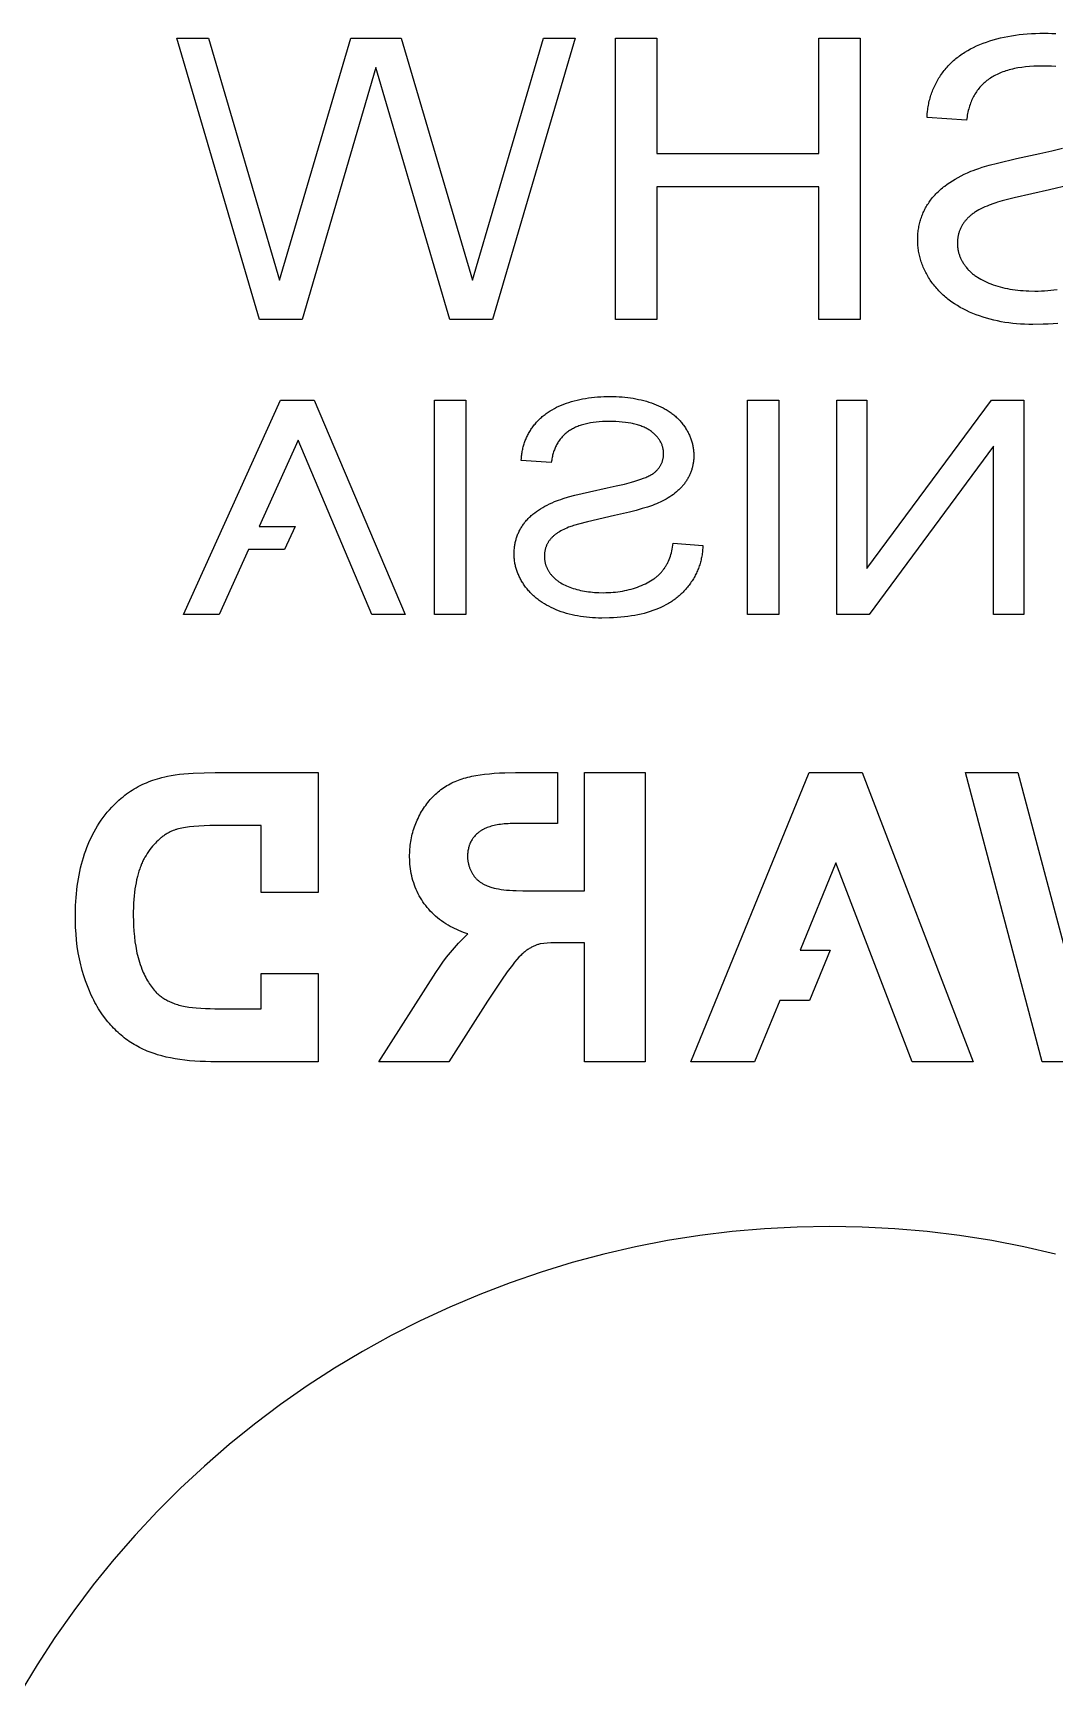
# Model space of a CAD drawing. Extents: x 8280 to 8757, y 218 to 430.
# Drawn here: x 8612 to 8647.7, y 328.7 to 386.7 of the extents above; entities that cross this region are included whole.
import ezdxf

# ---------------------------------------------------------------- set-up
doc = ezdxf.new("R2010")
doc.units = 0
doc.header["$MEASUREMENT"] = 0
doc.layers.add('DEFAULT', color=7, linetype='CONTINUOUS')
doc.layers.add('MAKE2D$VISIBLE$CURVES', color=7, linetype='CONTINUOUS')

msp = doc.modelspace()

# ---------------------------------------------------------------- linework, layer by layer
at = {"layer": 'DEFAULT'}
for points in [[(8630.957, 386.577), (8628.063, 376.718), (8626.572, 376.718), (8623.982, 385.541), (8621.393, 376.718), (8619.902, 376.718), (8617.008, 386.577), (8618.119, 386.577), (8620.608, 378.096), (8623.098, 386.577), (8624.867, 386.577), (8627.356, 378.096), (8629.846, 386.577)], [(8640.927, 376.718), (8639.483, 376.718), (8639.483, 381.365), (8633.814, 381.365), (8633.814, 376.718), (8632.371, 376.718), (8632.371, 386.577), (8633.814, 386.577), (8633.814, 382.529), (8639.483, 382.529), (8639.483, 386.577), (8640.927, 386.577)], [(8619.967, 352.599), (8619.967, 353.835), (8621.957, 353.835), (8621.957, 350.743), (8618.2, 350.743), (8618.015, 350.745), (8617.83, 350.751), (8617.644, 350.761), (8617.46, 350.775), (8617.29, 350.793), (8617.121, 350.815), (8616.953, 350.841), (8616.786, 350.873), (8616.633, 350.907), (8616.481, 350.946), (8616.33, 350.989), (8616.255, 351.013), (8616.181, 351.038), (8616.112, 351.063), (8616.043, 351.089), (8615.975, 351.116), (8615.908, 351.144), (8615.841, 351.174), (8615.774, 351.205), (8615.708, 351.237), (8615.643, 351.271), (8615.582, 351.305), (8615.521, 351.34), (8615.461, 351.376), (8615.402, 351.414), (8615.343, 351.453), (8615.286, 351.493), (8615.229, 351.534), (8615.173, 351.577), (8615.117, 351.622), (8615.061, 351.669), (8615.007, 351.717), (8614.954, 351.765), (8614.901, 351.815), (8614.85, 351.866), (8614.799, 351.918), (8614.75, 351.971), (8614.699, 352.027), (8614.649, 352.084), (8614.601, 352.142), (8614.553, 352.201), (8614.459, 352.324), (8614.411, 352.389), (8614.365, 352.455), (8614.318, 352.526), (8614.272, 352.598), (8614.227, 352.671), (8614.185, 352.745), (8614.143, 352.82), (8614.104, 352.896), (8614.065, 352.973), (8614.028, 353.05), (8613.99, 353.135), (8613.952, 353.22), (8613.882, 353.394), (8613.817, 353.569), (8613.758, 353.746), (8613.699, 353.941), (8613.672, 354.039), (8613.647, 354.137), (8613.623, 354.24), (8613.601, 354.344), (8613.562, 354.552), (8613.528, 354.774), (8613.502, 354.998), (8613.482, 355.221), (8613.468, 355.446), (8613.461, 355.691), (8613.46, 355.936), (8613.467, 356.215), (8613.474, 356.354), (8613.483, 356.493), (8613.495, 356.624), (8613.508, 356.755), (8613.524, 356.886), (8613.543, 357.016), (8613.564, 357.146), (8613.588, 357.276), (8613.614, 357.405), (8613.643, 357.533), (8613.674, 357.655), (8613.707, 357.776), (8613.742, 357.896), (8613.78, 358.016), (8613.82, 358.132), (8613.863, 358.247), (8613.909, 358.361), (8613.957, 358.473), (8614.007, 358.581), (8614.059, 358.687), (8614.115, 358.792), (8614.173, 358.896), (8614.233, 358.998), (8614.297, 359.098), (8614.364, 359.196), (8614.433, 359.292), (8614.504, 359.385), (8614.577, 359.475), (8614.653, 359.563), (8614.731, 359.649), (8614.812, 359.733), (8614.895, 359.814), (8614.98, 359.893), (8615.068, 359.97), (8615.129, 360.02), (8615.191, 360.069), (8615.254, 360.117), (8615.318, 360.163), (8615.384, 360.208), (8615.45, 360.251), (8615.518, 360.292), (8615.586, 360.332), (8615.657, 360.371), (8615.728, 360.408), (8615.8, 360.444), (8615.874, 360.478), (8615.948, 360.51), (8616.022, 360.541), (8616.098, 360.57), (8616.173, 360.597), (8616.252, 360.624), (8616.331, 360.649), (8616.411, 360.672), (8616.491, 360.694), (8616.587, 360.717), (8616.684, 360.739), (8616.818, 360.764), (8616.952, 360.785), (8617.102, 360.805), (8617.253, 360.82), (8617.419, 360.834), (8617.586, 360.845), (8617.97, 360.86), (8618.354, 360.864), (8621.957, 360.864), (8621.957, 356.67), (8619.967, 356.67), (8619.967, 359.009), (8618.373, 359.009), (8618.168, 359.007), (8617.963, 359.001), (8617.786, 358.992), (8617.608, 358.979), (8617.459, 358.963), (8617.384, 358.953), (8617.309, 358.942), (8617.249, 358.932), (8617.189, 358.92), (8617.129, 358.908), (8617.069, 358.893), (8617.021, 358.881), (8616.996, 358.874), (8616.972, 358.866), (8616.951, 358.859), (8616.929, 358.852), (8616.886, 358.835), (8616.858, 358.824), (8616.83, 358.812), (8616.802, 358.799), (8616.775, 358.785), (8616.747, 358.772), (8616.72, 358.757), (8616.694, 358.742), (8616.667, 358.727), (8616.639, 358.71), (8616.611, 358.692), (8616.584, 358.674), (8616.557, 358.655), (8616.53, 358.636), (8616.503, 358.616), (8616.477, 358.596), (8616.452, 358.576), (8616.401, 358.533), (8616.352, 358.489), (8616.305, 358.443), (8616.259, 358.395), (8616.209, 358.34), (8616.16, 358.284), (8616.114, 358.226), (8616.069, 358.167), (8616.022, 358.102), (8615.977, 358.036), (8615.932, 357.966), (8615.89, 357.897), (8615.869, 357.86), (8615.849, 357.822), (8615.83, 357.784), (8615.812, 357.746), (8615.794, 357.708), (8615.777, 357.669), (8615.745, 357.59), (8615.728, 357.545), (8615.711, 357.499), (8615.681, 357.408), (8615.654, 357.315), (8615.629, 357.222), (8615.604, 357.115), (8615.582, 357.007), (8615.563, 356.899), (8615.546, 356.79), (8615.53, 356.667), (8615.517, 356.544), (8615.507, 356.42), (8615.499, 356.296), (8615.492, 356.144), (8615.488, 355.991), (8615.487, 355.839), (8615.49, 355.686), (8615.496, 355.5), (8615.507, 355.314), (8615.524, 355.128), (8615.546, 354.943), (8615.57, 354.784), (8615.599, 354.626), (8615.616, 354.548), (8615.634, 354.469), (8615.654, 354.392), (8615.675, 354.314), (8615.7, 354.23), (8615.728, 354.146), (8615.757, 354.063), (8615.789, 353.981), (8615.813, 353.922), (8615.838, 353.863), (8615.865, 353.805), (8615.892, 353.747), (8615.921, 353.69), (8615.951, 353.634), (8615.983, 353.579), (8616.016, 353.524), (8616.046, 353.477), (8616.077, 353.43), (8616.109, 353.385), (8616.143, 353.34), (8616.177, 353.296), (8616.213, 353.253), (8616.25, 353.211), (8616.288, 353.17), (8616.315, 353.144), (8616.342, 353.118), (8616.369, 353.093), (8616.398, 353.068), (8616.427, 353.045), (8616.457, 353.022), (8616.487, 353.001), (8616.518, 352.98), (8616.553, 352.957), (8616.589, 352.935), (8616.625, 352.915), (8616.661, 352.895), (8616.699, 352.876), (8616.736, 352.858), (8616.774, 352.84), (8616.812, 352.824), (8616.856, 352.806), (8616.9, 352.789), (8616.944, 352.773), (8616.989, 352.757), (8617.037, 352.742), (8617.085, 352.728), (8617.134, 352.715), (8617.183, 352.703), (8617.246, 352.689), (8617.308, 352.677), (8617.371, 352.666), (8617.434, 352.656), (8617.561, 352.639), (8617.688, 352.625), (8617.851, 352.613), (8618.014, 352.605), (8618.178, 352.6), (8618.341, 352.599)], [(8626.082, 353.871), (8626.2, 354.051), (8626.323, 354.227), (8626.452, 354.399), (8626.586, 354.566), (8626.726, 354.73), (8626.87, 354.889), (8627.02, 355.043), (8627.174, 355.192), (8627.201, 355.216), (8627.121, 355.243), (8627.042, 355.271), (8626.963, 355.302), (8626.886, 355.333), (8626.809, 355.367), (8626.732, 355.403), (8626.657, 355.44), (8626.583, 355.479), (8626.504, 355.524), (8626.427, 355.571), (8626.351, 355.62), (8626.277, 355.672), (8626.206, 355.724), (8626.137, 355.779), (8626.07, 355.836), (8626.038, 355.865), (8626.005, 355.895), (8625.944, 355.956), (8625.884, 356.018), (8625.828, 356.081), (8625.774, 356.145), (8625.723, 356.209), (8625.674, 356.275), (8625.626, 356.343), (8625.581, 356.412), (8625.538, 356.482), (8625.497, 356.553), (8625.459, 356.625), (8625.423, 356.699), (8625.389, 356.773), (8625.357, 356.849), (8625.328, 356.925), (8625.301, 357.003), (8625.277, 357.083), (8625.254, 357.163), (8625.234, 357.244), (8625.217, 357.326), (8625.202, 357.408), (8625.189, 357.49), (8625.179, 357.573), (8625.171, 357.656), (8625.165, 357.739), (8625.161, 357.821), (8625.159, 357.904), (8625.16, 357.987), (8625.161, 358.054), (8625.164, 358.121), (8625.169, 358.187), (8625.175, 358.254), (8625.182, 358.32), (8625.19, 358.385), (8625.2, 358.45), (8625.211, 358.515), (8625.224, 358.58), (8625.238, 358.644), (8625.253, 358.708), (8625.27, 358.772), (8625.288, 358.835), (8625.308, 358.897), (8625.329, 358.96), (8625.351, 359.021), (8625.374, 359.082), (8625.399, 359.143), (8625.426, 359.203), (8625.453, 359.262), (8625.482, 359.321), (8625.512, 359.38), (8625.544, 359.438), (8625.577, 359.496), (8625.611, 359.552), (8625.646, 359.608), (8625.683, 359.663), (8625.721, 359.717), (8625.759, 359.769), (8625.798, 359.82), (8625.839, 359.87), (8625.881, 359.919), (8625.924, 359.968), (8625.968, 360.014), (8626.013, 360.06), (8626.06, 360.105), (8626.107, 360.147), (8626.155, 360.189), (8626.204, 360.229), (8626.254, 360.267), (8626.305, 360.305), (8626.357, 360.341), (8626.411, 360.375), (8626.465, 360.409), (8626.52, 360.44), (8626.575, 360.471), (8626.632, 360.499), (8626.689, 360.527), (8626.748, 360.553), (8626.807, 360.577), (8626.868, 360.6), (8626.928, 360.622), (8626.995, 360.644), (8627.062, 360.665), (8627.13, 360.684), (8627.198, 360.701), (8627.266, 360.718), (8627.335, 360.733), (8627.473, 360.76), (8627.628, 360.785), (8627.783, 360.806), (8627.951, 360.824), (8628.119, 360.839), (8628.307, 360.85), (8628.495, 360.858), (8628.871, 360.864), (8630.337, 360.864), (8630.337, 359.079), (8628.82, 359.079), (8628.677, 359.077), (8628.605, 359.074), (8628.534, 359.069), (8628.47, 359.064), (8628.407, 359.058), (8628.344, 359.051), (8628.28, 359.042), (8628.225, 359.032), (8628.169, 359.022), (8628.114, 359.01), (8628.059, 358.997), (8628.012, 358.984), (8627.964, 358.97), (8627.918, 358.954), (8627.871, 358.937), (8627.831, 358.921), (8627.792, 358.904), (8627.772, 358.894), (8627.753, 358.885), (8627.734, 358.875), (8627.715, 358.865), (8627.698, 358.855), (8627.682, 358.846), (8627.666, 358.836), (8627.65, 358.826), (8627.634, 358.815), (8627.618, 358.804), (8627.603, 358.793), (8627.587, 358.781), (8627.573, 358.77), (8627.559, 358.759), (8627.532, 358.735), (8627.505, 358.709), (8627.478, 358.682), (8627.453, 358.656), (8627.429, 358.629), (8627.407, 358.602), (8627.396, 358.588), (8627.385, 358.574), (8627.375, 358.56), (8627.365, 358.546), (8627.346, 358.518), (8627.329, 358.489), (8627.312, 358.46), (8627.296, 358.43), (8627.282, 358.399), (8627.268, 358.368), (8627.262, 358.353), (8627.256, 358.337), (8627.249, 358.32), (8627.244, 358.303), (8627.238, 358.286), (8627.233, 358.269), (8627.223, 358.235), (8627.215, 358.2), (8627.208, 358.165), (8627.202, 358.13), (8627.197, 358.095), (8627.193, 358.059), (8627.19, 358.02), (8627.188, 357.981), (8627.187, 357.946), (8627.187, 357.911), (8627.188, 357.884), (8627.19, 357.857), (8627.191, 357.831), (8627.194, 357.804), (8627.197, 357.778), (8627.2, 357.753), (8627.205, 357.727), (8627.209, 357.702), (8627.215, 357.677), (8627.221, 357.652), (8627.227, 357.627), (8627.234, 357.602), (8627.242, 357.577), (8627.25, 357.552), (8627.259, 357.528), (8627.268, 357.504), (8627.278, 357.479), (8627.289, 357.456), (8627.3, 357.432), (8627.311, 357.409), (8627.324, 357.385), (8627.337, 357.361), (8627.351, 357.337), (8627.365, 357.314), (8627.379, 357.292), (8627.394, 357.27), (8627.409, 357.248), (8627.424, 357.227), (8627.44, 357.207), (8627.457, 357.188), (8627.473, 357.169), (8627.491, 357.15), (8627.509, 357.132), (8627.527, 357.114), (8627.546, 357.097), (8627.565, 357.081), (8627.586, 357.063), (8627.608, 357.047), (8627.629, 357.031), (8627.651, 357.016), (8627.674, 357.001), (8627.697, 356.987), (8627.72, 356.973), (8627.744, 356.96), (8627.77, 356.946), (8627.796, 356.933), (8627.823, 356.92), (8627.85, 356.909), (8627.879, 356.897), (8627.909, 356.885), (8627.939, 356.874), (8627.969, 356.864), (8628.006, 356.853), (8628.042, 356.842), (8628.08, 356.832), (8628.117, 356.822), (8628.192, 356.806), (8628.268, 356.791), (8628.364, 356.776), (8628.46, 356.763), (8628.556, 356.753), (8628.653, 356.744), (8628.77, 356.737), (8628.886, 356.732), (8629.12, 356.728), (8631.281, 356.728), (8631.281, 360.864), (8633.401, 360.864), (8633.401, 350.743), (8631.281, 350.743), (8631.281, 354.905), (8630.105, 354.905), (8629.723, 354.865), (8629.696, 354.857), (8629.669, 354.849), (8629.642, 354.84), (8629.616, 354.831), (8629.589, 354.821), (8629.563, 354.811), (8629.537, 354.8), (8629.511, 354.789), (8629.483, 354.776), (8629.455, 354.762), (8629.428, 354.748), (8629.4, 354.734), (8629.373, 354.719), (8629.347, 354.703), (8629.32, 354.687), (8629.294, 354.67), (8629.267, 354.651), (8629.24, 354.632), (8629.213, 354.612), (8629.187, 354.591), (8629.154, 354.563), (8629.122, 354.534), (8629.09, 354.504), (8629.059, 354.473), (8628.986, 354.397), (8628.915, 354.319), (8628.834, 354.224), (8628.757, 354.127), (8628.666, 354.009), (8628.577, 353.889), (8628.371, 353.599), (8627.883, 352.866), (8626.532, 350.743), (8624.082, 350.743)], [(8640.082, 357.699), (8638.834, 354.65), (8639.874, 354.65), (8639.154, 352.891), (8638.114, 352.891), (8637.235, 350.743), (8635.007, 350.743), (8639.149, 360.864), (8640.995, 360.864), (8644.882, 350.743), (8642.753, 350.743)], [(8650.096, 360.864), (8652.18, 360.864), (8654.048, 354.156), (8655.828, 360.864), (8657.662, 360.864), (8654.976, 350.743), (8653.137, 350.743), (8651.138, 357.925), (8649.138, 350.743), (8647.299, 350.743), (8644.614, 360.864), (8646.448, 360.864), (8648.228, 354.156)]]:
    msp.add_lwpolyline(points, close=True, dxfattribs=at)
for points in [[(8647.776, 385.58), (8647.626, 385.589), (8647.471, 385.594), (8647.31, 385.595), (8647.155, 385.594), (8647.005, 385.588), (8646.86, 385.579), (8646.72, 385.566), (8646.584, 385.549), (8646.453, 385.528), (8646.39, 385.517), (8646.327, 385.504), (8646.266, 385.49), (8646.206, 385.476), (8646.147, 385.461), (8646.09, 385.444), (8646.033, 385.427), (8645.978, 385.409), (8645.924, 385.39), (8645.871, 385.37), (8645.82, 385.349), (8645.769, 385.327), (8645.72, 385.304), (8645.672, 385.28), (8645.625, 385.255), (8645.58, 385.23), (8645.535, 385.203), (8645.492, 385.176), (8645.45, 385.147), (8645.409, 385.118), (8645.369, 385.088), (8645.331, 385.056), (8645.293, 385.024), (8645.257, 384.991), (8645.221, 384.957), (8645.186, 384.923), (8645.153, 384.887), (8645.121, 384.851), (8645.089, 384.813), (8645.059, 384.775), (8645.03, 384.736), (8645.001, 384.695), (8644.974, 384.654), (8644.948, 384.613), (8644.923, 384.57), (8644.899, 384.526), (8644.875, 384.481), (8644.853, 384.436), (8644.832, 384.39), (8644.812, 384.342), (8644.794, 384.294), (8644.776, 384.245), (8644.759, 384.195), (8644.743, 384.144), (8644.728, 384.093), (8644.715, 384.04), (8644.702, 383.986), (8644.69, 383.932), (8644.68, 383.877), (8644.67, 383.821), (8644.661, 383.763), (8644.654, 383.706), (8643.27, 383.8), (8643.277, 383.907), (8643.287, 384.014), (8643.293, 384.066), (8643.3, 384.119), (8643.309, 384.171), (8643.318, 384.222), (8643.328, 384.273), (8643.338, 384.324), (8643.35, 384.375), (8643.363, 384.425), (8643.377, 384.475), (8643.391, 384.524), (8643.406, 384.573), (8643.423, 384.622), (8643.44, 384.67), (8643.458, 384.718), (8643.477, 384.766), (8643.497, 384.813), (8643.518, 384.86), (8643.539, 384.907), (8643.562, 384.953), (8643.585, 384.999), (8643.61, 385.044), (8643.635, 385.09), (8643.661, 385.134), (8643.688, 385.179), (8643.716, 385.223), (8643.745, 385.267), (8643.775, 385.31), (8643.806, 385.353), (8643.837, 385.396), (8643.87, 385.438), (8643.903, 385.479), (8643.937, 385.52), (8643.972, 385.56), (8644.008, 385.599), (8644.044, 385.637), (8644.082, 385.675), (8644.12, 385.713), (8644.159, 385.75), (8644.199, 385.786), (8644.24, 385.821), (8644.281, 385.856), (8644.324, 385.89), (8644.367, 385.923), (8644.411, 385.956), (8644.456, 385.988), (8644.502, 386.02), (8644.549, 386.051), (8644.596, 386.081), (8644.693, 386.139), (8644.794, 386.195), (8644.898, 386.248), (8645.006, 386.299), (8645.116, 386.347), (8645.231, 386.392), (8645.347, 386.435), (8645.467, 386.475), (8645.588, 386.512), (8645.712, 386.547), (8645.837, 386.579), (8645.966, 386.608), (8646.096, 386.634), (8646.228, 386.657), (8646.363, 386.678), (8646.5, 386.696), (8646.64, 386.711), (8646.781, 386.723), (8646.925, 386.733), (8647.071, 386.74), (8647.219, 386.744), (8647.37, 386.745), (8647.506, 386.744), (8647.642, 386.74), (8647.775, 386.734)], [(8647.854, 376.588), (8647.685, 376.574), (8647.514, 376.563), (8647.338, 376.556), (8646.975, 376.549), (8646.83, 376.551), (8646.687, 376.556), (8646.545, 376.563), (8646.406, 376.574), (8646.268, 376.587), (8646.132, 376.604), (8645.998, 376.623), (8645.866, 376.646), (8645.735, 376.672), (8645.607, 376.701), (8645.48, 376.732), (8645.355, 376.767), (8645.232, 376.805), (8645.111, 376.846), (8644.991, 376.889), (8644.873, 376.936), (8644.758, 376.986), (8644.647, 377.038), (8644.539, 377.092), (8644.434, 377.149), (8644.332, 377.208), (8644.234, 377.27), (8644.14, 377.334), (8644.094, 377.367), (8644.049, 377.4), (8644.004, 377.434), (8643.961, 377.469), (8643.918, 377.504), (8643.876, 377.54), (8643.835, 377.577), (8643.795, 377.614), (8643.756, 377.652), (8643.718, 377.69), (8643.68, 377.729), (8643.644, 377.769), (8643.608, 377.809), (8643.573, 377.85), (8643.539, 377.891), (8643.505, 377.933), (8643.473, 377.976), (8643.441, 378.019), (8643.381, 378.106), (8643.352, 378.15), (8643.324, 378.194), (8643.298, 378.239), (8643.272, 378.283), (8643.247, 378.328), (8643.223, 378.373), (8643.2, 378.418), (8643.178, 378.463), (8643.157, 378.508), (8643.138, 378.554), (8643.119, 378.6), (8643.101, 378.645), (8643.083, 378.692), (8643.067, 378.738), (8643.052, 378.784), (8643.038, 378.831), (8643.025, 378.878), (8643.013, 378.925), (8643.002, 378.972), (8642.991, 379.019), (8642.982, 379.067), (8642.974, 379.114), (8642.967, 379.162), (8642.96, 379.21), (8642.955, 379.258), (8642.951, 379.307), (8642.947, 379.355), (8642.945, 379.404), (8642.943, 379.453), (8642.943, 379.502), (8642.943, 379.551), (8642.945, 379.6), (8642.947, 379.649), (8642.95, 379.698), (8642.954, 379.745), (8642.959, 379.793), (8642.965, 379.84), (8642.971, 379.887), (8642.979, 379.934), (8642.987, 379.98), (8642.996, 380.026), (8643.007, 380.071), (8643.018, 380.116), (8643.03, 380.161), (8643.043, 380.205), (8643.056, 380.249), (8643.071, 380.293), (8643.086, 380.336), (8643.103, 380.379), (8643.12, 380.422), (8643.138, 380.464), (8643.157, 380.506), (8643.177, 380.547), (8643.198, 380.588), (8643.22, 380.629), (8643.242, 380.67), (8643.266, 380.71), (8643.29, 380.749), (8643.316, 380.789), (8643.342, 380.827), (8643.369, 380.866), (8643.397, 380.904), (8643.425, 380.942), (8643.455, 380.98), (8643.486, 381.017), (8643.518, 381.053), (8643.551, 381.089), (8643.584, 381.125), (8643.619, 381.16), (8643.655, 381.195), (8643.691, 381.23), (8643.729, 381.264), (8643.768, 381.298), (8643.807, 381.331), (8643.848, 381.364), (8643.889, 381.396), (8643.975, 381.46), (8644.065, 381.522), (8644.159, 381.582), (8644.256, 381.641), (8644.358, 381.698), (8644.463, 381.754), (8644.572, 381.807), (8644.686, 381.859), (8644.803, 381.91), (8644.889, 381.944), (8644.984, 381.978), (8645.087, 382.014), (8645.199, 382.05), (8645.449, 382.124), (8645.734, 382.201), (8646.406, 382.364), (8647.217, 382.539), (8647.636, 382.628), (8648.013, 382.717)], [(8648.251, 381.428), (8647.556, 381.267), (8646.319, 380.984), (8645.9, 380.875), (8645.74, 380.828), (8645.673, 380.807), (8645.614, 380.787), (8645.449, 380.726), (8645.371, 380.694), (8645.296, 380.662), (8645.224, 380.629), (8645.155, 380.594), (8645.089, 380.559), (8645.026, 380.523), (8644.966, 380.487), (8644.937, 380.468), (8644.909, 380.449), (8644.882, 380.43), (8644.855, 380.41), (8644.83, 380.391), (8644.805, 380.371), (8644.78, 380.351), (8644.757, 380.331), (8644.734, 380.31), (8644.712, 380.29), (8644.691, 380.269), (8644.67, 380.248), (8644.651, 380.226), (8644.632, 380.205), (8644.613, 380.183), (8644.596, 380.161), (8644.578, 380.139), (8644.562, 380.116), (8644.546, 380.094), (8644.531, 380.071), (8644.516, 380.048), (8644.501, 380.024), (8644.488, 380.001), (8644.475, 379.977), (8644.462, 379.953), (8644.45, 379.929), (8644.439, 379.904), (8644.428, 379.879), (8644.418, 379.854), (8644.408, 379.829), (8644.399, 379.804), (8644.391, 379.778), (8644.383, 379.752), (8644.376, 379.726), (8644.369, 379.7), (8644.363, 379.673), (8644.358, 379.646), (8644.353, 379.619), (8644.348, 379.592), (8644.345, 379.564), (8644.341, 379.537), (8644.339, 379.509), (8644.337, 379.48), (8644.335, 379.452), (8644.334, 379.423), (8644.334, 379.394), (8644.334, 379.366), (8644.335, 379.338), (8644.337, 379.309), (8644.339, 379.281), (8644.342, 379.253), (8644.345, 379.225), (8644.349, 379.198), (8644.353, 379.17), (8644.358, 379.143), (8644.364, 379.115), (8644.371, 379.088), (8644.377, 379.061), (8644.385, 379.034), (8644.393, 379.008), (8644.402, 378.981), (8644.411, 378.955), (8644.421, 378.928), (8644.432, 378.902), (8644.443, 378.876), (8644.455, 378.85), (8644.467, 378.825), (8644.48, 378.799), (8644.494, 378.773), (8644.508, 378.748), (8644.523, 378.723), (8644.538, 378.698), (8644.554, 378.673), (8644.57, 378.648), (8644.588, 378.623), (8644.605, 378.599), (8644.624, 378.575), (8644.643, 378.55), (8644.662, 378.526), (8644.683, 378.503), (8644.704, 378.479), (8644.725, 378.456), (8644.747, 378.434), (8644.77, 378.411), (8644.793, 378.389), (8644.817, 378.367), (8644.842, 378.346), (8644.867, 378.325), (8644.893, 378.304), (8644.92, 378.283), (8644.947, 378.263), (8644.975, 378.243), (8645.003, 378.224), (8645.032, 378.205), (8645.093, 378.167), (8645.155, 378.131), (8645.22, 378.096), (8645.288, 378.063), (8645.358, 378.031), (8645.431, 378), (8645.506, 377.97), (8645.584, 377.942), (8645.664, 377.915), (8645.745, 377.89), (8645.828, 377.866), (8645.912, 377.845), (8645.998, 377.825), (8646.085, 377.806), (8646.174, 377.79), (8646.265, 377.775), (8646.357, 377.762), (8646.45, 377.751), (8646.545, 377.741), (8646.641, 377.734), (8646.739, 377.728), (8646.839, 377.723), (8647.042, 377.72), (8647.158, 377.721), (8647.272, 377.724), (8647.384, 377.73), (8647.496, 377.738), (8647.605, 377.748), (8647.713, 377.761), (8647.82, 377.776)]]:
    msp.add_lwpolyline(points, dxfattribs=at)
at = {"layer": 'MAKE2D$VISIBLE$CURVES', "color": 7}
for points in [[(8621.151, 369.479), (8620.785, 368.671), (8619.522, 368.671), (8618.493, 366.399), (8617.242, 366.399), (8620.638, 373.9), (8621.821, 373.9), (8625.008, 366.399), (8623.842, 366.399), (8621.253, 372.494), (8619.888, 369.479)], [(8627.131, 366.399), (8626.033, 366.399), (8626.033, 373.9), (8627.131, 373.9)], [(8632.069, 370.828), (8632.388, 370.896), (8632.675, 370.964), (8632.93, 371.031), (8633.045, 371.065), (8633.153, 371.098), (8633.252, 371.132), (8633.344, 371.165), (8633.427, 371.198), (8633.466, 371.215), (8633.503, 371.231), (8633.537, 371.248), (8633.57, 371.264), (8633.601, 371.281), (8633.63, 371.297), (8633.657, 371.313), (8633.669, 371.322), (8633.681, 371.33), (8633.693, 371.338), (8633.704, 371.346), (8633.715, 371.354), (8633.725, 371.362), (8633.745, 371.379), (8633.764, 371.396), (8633.783, 371.413), (8633.801, 371.43), (8633.818, 371.447), (8633.835, 371.465), (8633.851, 371.483), (8633.866, 371.502), (8633.881, 371.521), (8633.895, 371.539), (8633.909, 371.559), (8633.922, 371.578), (8633.934, 371.598), (8633.946, 371.618), (8633.957, 371.639), (8633.967, 371.659), (8633.977, 371.68), (8633.986, 371.701), (8633.994, 371.723), (8634.002, 371.745), (8634.009, 371.767), (8634.016, 371.789), (8634.022, 371.812), (8634.027, 371.834), (8634.032, 371.858), (8634.036, 371.881), (8634.04, 371.905), (8634.043, 371.929), (8634.045, 371.953), (8634.046, 371.978), (8634.047, 372.002), (8634.048, 372.028), (8634.047, 372.057), (8634.046, 372.085), (8634.044, 372.114), (8634.04, 372.142), (8634.036, 372.17), (8634.032, 372.197), (8634.026, 372.225), (8634.019, 372.252), (8634.012, 372.279), (8634.003, 372.305), (8633.994, 372.332), (8633.984, 372.358), (8633.972, 372.384), (8633.96, 372.409), (8633.947, 372.434), (8633.934, 372.459), (8633.919, 372.484), (8633.903, 372.509), (8633.887, 372.533), (8633.87, 372.557), (8633.851, 372.58), (8633.832, 372.604), (8633.812, 372.627), (8633.791, 372.65), (8633.769, 372.672), (8633.747, 372.695), (8633.723, 372.717), (8633.699, 372.739), (8633.673, 372.76), (8633.647, 372.781), (8633.62, 372.803), (8633.592, 372.823), (8633.563, 372.844), (8633.533, 372.863), (8633.502, 372.882), (8633.47, 372.901), (8633.436, 372.918), (8633.402, 372.935), (8633.367, 372.952), (8633.33, 372.968), (8633.293, 372.983), (8633.254, 372.997), (8633.215, 373.011), (8633.174, 373.024), (8633.133, 373.037), (8633.09, 373.049), (8633.046, 373.06), (8633.001, 373.071), (8632.955, 373.081), (8632.908, 373.09), (8632.811, 373.107), (8632.71, 373.121), (8632.604, 373.133), (8632.495, 373.142), (8632.381, 373.148), (8632.262, 373.152), (8632.14, 373.153), (8632.022, 373.152), (8631.908, 373.148), (8631.798, 373.141), (8631.691, 373.131), (8631.588, 373.118), (8631.488, 373.102), (8631.44, 373.093), (8631.392, 373.084), (8631.346, 373.073), (8631.3, 373.062), (8631.255, 373.051), (8631.212, 373.038), (8631.169, 373.025), (8631.127, 373.011), (8631.086, 372.997), (8631.045, 372.982), (8631.006, 372.966), (8630.968, 372.949), (8630.93, 372.932), (8630.894, 372.913), (8630.858, 372.895), (8630.824, 372.875), (8630.79, 372.855), (8630.757, 372.834), (8630.725, 372.812), (8630.694, 372.79), (8630.664, 372.767), (8630.634, 372.743), (8630.606, 372.719), (8630.578, 372.694), (8630.551, 372.668), (8630.524, 372.642), (8630.499, 372.614), (8630.474, 372.587), (8630.45, 372.558), (8630.427, 372.529), (8630.405, 372.499), (8630.384, 372.469), (8630.363, 372.437), (8630.343, 372.406), (8630.324, 372.373), (8630.305, 372.34), (8630.288, 372.306), (8630.271, 372.271), (8630.255, 372.236), (8630.24, 372.2), (8630.226, 372.163), (8630.212, 372.126), (8630.199, 372.088), (8630.187, 372.049), (8630.176, 372.01), (8630.165, 371.97), (8630.156, 371.929), (8630.147, 371.888), (8630.139, 371.846), (8630.132, 371.803), (8630.125, 371.76), (8630.119, 371.715), (8629.067, 371.787), (8629.071, 371.869), (8629.079, 371.95), (8629.084, 371.99), (8629.089, 372.03), (8629.096, 372.069), (8629.103, 372.108), (8629.11, 372.147), (8629.118, 372.186), (8629.127, 372.225), (8629.137, 372.263), (8629.147, 372.301), (8629.158, 372.338), (8629.17, 372.376), (8629.183, 372.413), (8629.196, 372.449), (8629.209, 372.486), (8629.224, 372.522), (8629.239, 372.558), (8629.255, 372.594), (8629.271, 372.629), (8629.289, 372.665), (8629.306, 372.699), (8629.325, 372.734), (8629.344, 372.769), (8629.364, 372.803), (8629.385, 372.836), (8629.406, 372.87), (8629.428, 372.903), (8629.451, 372.936), (8629.474, 372.969), (8629.498, 373.001), (8629.523, 373.033), (8629.548, 373.065), (8629.574, 373.096), (8629.601, 373.126), (8629.628, 373.156), (8629.656, 373.185), (8629.684, 373.214), (8629.713, 373.243), (8629.743, 373.271), (8629.773, 373.298), (8629.804, 373.325), (8629.836, 373.351), (8629.868, 373.377), (8629.901, 373.403), (8629.935, 373.428), (8629.969, 373.452), (8630.004, 373.476), (8630.039, 373.5), (8630.075, 373.523), (8630.149, 373.567), (8630.226, 373.61), (8630.305, 373.65), (8630.387, 373.689), (8630.471, 373.725), (8630.558, 373.76), (8630.647, 373.792), (8630.738, 373.823), (8630.83, 373.851), (8630.924, 373.877), (8631.02, 373.901), (8631.117, 373.923), (8631.216, 373.943), (8631.317, 373.961), (8631.42, 373.977), (8631.524, 373.991), (8631.63, 374.002), (8631.738, 374.012), (8631.847, 374.019), (8631.958, 374.024), (8632.071, 374.027), (8632.185, 374.028), (8632.289, 374.027), (8632.392, 374.024), (8632.494, 374.019), (8632.595, 374.012), (8632.694, 374.003), (8632.792, 373.992), (8632.889, 373.979), (8632.985, 373.964), (8633.079, 373.947), (8633.173, 373.928), (8633.265, 373.907), (8633.356, 373.884), (8633.446, 373.859), (8633.534, 373.832), (8633.622, 373.803), (8633.708, 373.772), (8633.792, 373.74), (8633.874, 373.705), (8633.953, 373.668), (8634.03, 373.63), (8634.104, 373.589), (8634.14, 373.568), (8634.175, 373.547), (8634.21, 373.525), (8634.244, 373.503), (8634.278, 373.48), (8634.311, 373.457), (8634.343, 373.433), (8634.375, 373.409), (8634.406, 373.385), (8634.436, 373.36), (8634.466, 373.334), (8634.495, 373.308), (8634.523, 373.282), (8634.551, 373.255), (8634.578, 373.227), (8634.604, 373.2), (8634.63, 373.171), (8634.655, 373.143), (8634.68, 373.113), (8634.704, 373.084), (8634.727, 373.053), (8634.749, 373.023), (8634.793, 372.961), (8634.813, 372.93), (8634.833, 372.898), (8634.852, 372.867), (8634.871, 372.835), (8634.888, 372.803), (8634.905, 372.771), (8634.922, 372.739), (8634.938, 372.707), (8634.952, 372.675), (8634.967, 372.642), (8634.98, 372.609), (8634.993, 372.577), (8635.005, 372.544), (8635.017, 372.51), (8635.028, 372.477), (8635.038, 372.444), (8635.047, 372.41), (8635.056, 372.377), (8635.064, 372.343), (8635.071, 372.309), (8635.078, 372.275), (8635.084, 372.24), (8635.089, 372.206), (8635.094, 372.171), (8635.097, 372.137), (8635.101, 372.102), (8635.103, 372.067), (8635.105, 372.032), (8635.106, 371.996), (8635.106, 371.961), (8635.106, 371.929), (8635.105, 371.897), (8635.104, 371.865), (8635.102, 371.833), (8635.099, 371.802), (8635.096, 371.771), (8635.092, 371.74), (8635.088, 371.709), (8635.083, 371.678), (8635.078, 371.648), (8635.072, 371.618), (8635.065, 371.587), (8635.058, 371.558), (8635.05, 371.528), (8635.042, 371.498), (8635.033, 371.469), (8635.024, 371.44), (8635.014, 371.411), (8635.003, 371.383), (8634.992, 371.354), (8634.981, 371.326), (8634.968, 371.298), (8634.955, 371.27), (8634.942, 371.242), (8634.928, 371.214), (8634.914, 371.187), (8634.899, 371.16), (8634.883, 371.133), (8634.867, 371.106), (8634.85, 371.08), (8634.833, 371.053), (8634.815, 371.027), (8634.796, 371.001), (8634.777, 370.976), (8634.757, 370.95), (8634.737, 370.925), (8634.716, 370.9), (8634.695, 370.876), (8634.673, 370.851), (8634.65, 370.827), (8634.627, 370.803), (8634.603, 370.78), (8634.578, 370.757), (8634.553, 370.734), (8634.502, 370.688), (8634.447, 370.644), (8634.391, 370.601), (8634.332, 370.559), (8634.271, 370.518), (8634.207, 370.478), (8634.141, 370.439), (8634.073, 370.401), (8634.002, 370.364), (8633.929, 370.329), (8633.869, 370.301), (8633.803, 370.273), (8633.733, 370.245), (8633.657, 370.217), (8633.489, 370.16), (8633.299, 370.102), (8633.088, 370.043), (8632.856, 369.983), (8632.327, 369.861), (8631.386, 369.645), (8631.067, 369.562), (8630.946, 369.526), (8630.894, 369.51), (8630.85, 369.495), (8630.724, 369.449), (8630.665, 369.425), (8630.608, 369.4), (8630.553, 369.375), (8630.5, 369.349), (8630.45, 369.322), (8630.402, 369.295), (8630.357, 369.267), (8630.335, 369.252), (8630.314, 369.238), (8630.293, 369.223), (8630.273, 369.209), (8630.253, 369.194), (8630.234, 369.179), (8630.216, 369.163), (8630.198, 369.148), (8630.18, 369.132), (8630.164, 369.117), (8630.147, 369.101), (8630.132, 369.085), (8630.117, 369.068), (8630.102, 369.052), (8630.088, 369.036), (8630.075, 369.019), (8630.062, 369.002), (8630.049, 368.985), (8630.037, 368.968), (8630.025, 368.95), (8630.014, 368.933), (8630.003, 368.915), (8629.993, 368.897), (8629.983, 368.879), (8629.973, 368.86), (8629.964, 368.842), (8629.956, 368.823), (8629.948, 368.804), (8629.94, 368.785), (8629.933, 368.766), (8629.926, 368.747), (8629.919, 368.727), (8629.913, 368.708), (8629.908, 368.688), (8629.903, 368.668), (8629.898, 368.647), (8629.894, 368.627), (8629.89, 368.606), (8629.887, 368.586), (8629.884, 368.565), (8629.881, 368.544), (8629.879, 368.522), (8629.878, 368.501), (8629.877, 368.479), (8629.876, 368.457), (8629.876, 368.436), (8629.876, 368.414), (8629.877, 368.392), (8629.878, 368.371), (8629.88, 368.349), (8629.882, 368.328), (8629.884, 368.307), (8629.887, 368.286), (8629.891, 368.265), (8629.895, 368.244), (8629.899, 368.223), (8629.904, 368.203), (8629.909, 368.182), (8629.915, 368.162), (8629.921, 368.141), (8629.928, 368.121), (8629.935, 368.101), (8629.942, 368.081), (8629.95, 368.061), (8629.959, 368.041), (8629.968, 368.022), (8629.977, 368.002), (8629.987, 367.982), (8629.997, 367.963), (8630.008, 367.944), (8630.019, 367.925), (8630.031, 367.906), (8630.043, 367.887), (8630.056, 367.868), (8630.069, 367.849), (8630.082, 367.83), (8630.096, 367.812), (8630.111, 367.793), (8630.126, 367.775), (8630.141, 367.757), (8630.157, 367.739), (8630.173, 367.722), (8630.19, 367.704), (8630.208, 367.687), (8630.225, 367.671), (8630.244, 367.654), (8630.262, 367.638), (8630.282, 367.622), (8630.301, 367.606), (8630.322, 367.59), (8630.342, 367.575), (8630.364, 367.56), (8630.385, 367.545), (8630.407, 367.53), (8630.453, 367.502), (8630.501, 367.475), (8630.55, 367.448), (8630.602, 367.423), (8630.655, 367.398), (8630.71, 367.374), (8630.768, 367.352), (8630.827, 367.33), (8630.888, 367.31), (8630.949, 367.291), (8631.012, 367.273), (8631.077, 367.256), (8631.142, 367.241), (8631.208, 367.227), (8631.276, 367.215), (8631.345, 367.204), (8631.415, 367.194), (8631.486, 367.185), (8631.558, 367.178), (8631.631, 367.172), (8631.706, 367.167), (8631.782, 367.164), (8631.936, 367.161), (8632.024, 367.162), (8632.111, 367.165), (8632.197, 367.169), (8632.281, 367.175), (8632.365, 367.183), (8632.447, 367.193), (8632.528, 367.204), (8632.608, 367.217), (8632.688, 367.232), (8632.765, 367.248), (8632.842, 367.267), (8632.918, 367.287), (8632.993, 367.308), (8633.066, 367.332), (8633.139, 367.357), (8633.21, 367.384), (8633.279, 367.412), (8633.347, 367.442), (8633.412, 367.472), (8633.474, 367.504), (8633.535, 367.537), (8633.593, 367.57), (8633.648, 367.605), (8633.702, 367.641), (8633.727, 367.659), (8633.753, 367.678), (8633.777, 367.697), (8633.801, 367.716), (8633.825, 367.736), (8633.848, 367.755), (8633.87, 367.775), (8633.892, 367.796), (8633.913, 367.816), (8633.933, 367.837), (8633.953, 367.858), (8633.973, 367.879), (8633.992, 367.901), (8634.01, 367.923), (8634.028, 367.945), (8634.045, 367.967), (8634.061, 367.99), (8634.078, 368.013), (8634.093, 368.037), (8634.109, 368.061), (8634.124, 368.085), (8634.139, 368.11), (8634.153, 368.135), (8634.167, 368.16), (8634.181, 368.186), (8634.194, 368.213), (8634.219, 368.266), (8634.243, 368.322), (8634.265, 368.379), (8634.285, 368.437), (8634.305, 368.497), (8634.322, 368.559), (8634.338, 368.622), (8634.353, 368.687), (8634.366, 368.753), (8634.377, 368.821), (8634.387, 368.891), (8635.423, 368.809), (8635.419, 368.716), (8635.415, 368.669), (8635.411, 368.623), (8635.406, 368.578), (8635.4, 368.532), (8635.394, 368.487), (8635.386, 368.443), (8635.378, 368.398), (8635.369, 368.354), (8635.359, 368.31), (8635.348, 368.267), (8635.337, 368.224), (8635.325, 368.181), (8635.312, 368.138), (8635.298, 368.096), (8635.283, 368.054), (8635.268, 368.012), (8635.251, 367.971), (8635.234, 367.93), (8635.217, 367.889), (8635.198, 367.849), (8635.179, 367.808), (8635.158, 367.769), (8635.137, 367.729), (8635.115, 367.69), (8635.093, 367.651), (8635.069, 367.612), (8635.045, 367.574), (8635.02, 367.536), (8634.994, 367.498), (8634.967, 367.461), (8634.94, 367.424), (8634.912, 367.387), (8634.883, 367.352), (8634.854, 367.316), (8634.824, 367.282), (8634.793, 367.248), (8634.762, 367.214), (8634.73, 367.181), (8634.698, 367.149), (8634.665, 367.117), (8634.631, 367.086), (8634.596, 367.056), (8634.561, 367.026), (8634.526, 366.996), (8634.489, 366.968), (8634.452, 366.939), (8634.415, 366.912), (8634.376, 366.885), (8634.337, 366.858), (8634.298, 366.833), (8634.258, 366.807), (8634.217, 366.783), (8634.133, 366.735), (8634.047, 366.69), (8633.958, 366.647), (8633.867, 366.606), (8633.773, 366.568), (8633.676, 366.532), (8633.577, 366.498), (8633.475, 366.467), (8633.37, 366.438), (8633.262, 366.411), (8633.151, 366.387), (8633.037, 366.365), (8632.92, 366.345), (8632.801, 366.328), (8632.679, 366.313), (8632.554, 366.3), (8632.426, 366.29), (8632.295, 366.281), (8632.161, 366.276), (8631.885, 366.271), (8631.775, 366.272), (8631.666, 366.276), (8631.558, 366.281), (8631.452, 366.289), (8631.347, 366.3), (8631.244, 366.312), (8631.142, 366.327), (8631.041, 366.345), (8630.942, 366.364), (8630.844, 366.386), (8630.748, 366.41), (8630.653, 366.437), (8630.559, 366.465), (8630.467, 366.496), (8630.376, 366.53), (8630.286, 366.565), (8630.199, 366.603), (8630.114, 366.643), (8630.032, 366.684), (8629.952, 366.727), (8629.875, 366.772), (8629.8, 366.819), (8629.728, 366.868), (8629.693, 366.893), (8629.659, 366.918), (8629.625, 366.944), (8629.592, 366.971), (8629.56, 366.998), (8629.528, 367.025), (8629.497, 367.053), (8629.466, 367.081), (8629.436, 367.11), (8629.407, 367.139), (8629.378, 367.169), (8629.351, 367.199), (8629.323, 367.229), (8629.297, 367.26), (8629.271, 367.292), (8629.245, 367.324), (8629.221, 367.356), (8629.197, 367.389), (8629.151, 367.456), (8629.129, 367.489), (8629.108, 367.523), (8629.087, 367.556), (8629.068, 367.59), (8629.049, 367.624), (8629.031, 367.658), (8629.013, 367.692), (8628.997, 367.727), (8628.981, 367.761), (8628.966, 367.796), (8628.951, 367.831), (8628.937, 367.866), (8628.925, 367.901), (8628.912, 367.936), (8628.901, 367.971), (8628.89, 368.007), (8628.88, 368.042), (8628.871, 368.078), (8628.862, 368.114), (8628.855, 368.15), (8628.847, 368.186), (8628.841, 368.222), (8628.836, 368.259), (8628.831, 368.295), (8628.827, 368.332), (8628.823, 368.369), (8628.821, 368.406), (8628.819, 368.443), (8628.818, 368.48), (8628.817, 368.517), (8628.818, 368.555), (8628.819, 368.592), (8628.821, 368.629), (8628.823, 368.666), (8628.826, 368.703), (8628.83, 368.739), (8628.834, 368.775), (8628.839, 368.81), (8628.845, 368.846), (8628.851, 368.881), (8628.858, 368.916), (8628.866, 368.95), (8628.874, 368.985), (8628.884, 369.019), (8628.893, 369.053), (8628.904, 369.086), (8628.915, 369.119), (8628.927, 369.152), (8628.939, 369.185), (8628.952, 369.217), (8628.966, 369.249), (8628.981, 369.281), (8628.996, 369.313), (8629.012, 369.344), (8629.028, 369.375), (8629.045, 369.406), (8629.063, 369.436), (8629.082, 369.466), (8629.101, 369.496), (8629.121, 369.526), (8629.142, 369.555), (8629.163, 369.584), (8629.185, 369.613), (8629.207, 369.642), (8629.231, 369.67), (8629.255, 369.698), (8629.28, 369.725), (8629.306, 369.752), (8629.332, 369.779), (8629.359, 369.806), (8629.387, 369.832), (8629.416, 369.858), (8629.445, 369.884), (8629.475, 369.909), (8629.506, 369.934), (8629.537, 369.959), (8629.603, 370.007), (8629.671, 370.054), (8629.742, 370.1), (8629.817, 370.145), (8629.894, 370.188), (8629.974, 370.23), (8630.057, 370.271), (8630.143, 370.311), (8630.233, 370.349), (8630.298, 370.375), (8630.37, 370.401), (8630.449, 370.428), (8630.534, 370.456), (8630.724, 370.512), (8630.941, 370.571), (8631.453, 370.695)], [(8638.083, 366.399), (8636.985, 366.399), (8636.985, 373.9), (8638.083, 373.9)], [(8646.653, 366.399), (8645.6, 366.399), (8645.6, 372.294), (8641.242, 366.399), (8640.115, 366.399), (8640.115, 373.9), (8641.168, 373.9), (8641.168, 368.011), (8645.527, 373.9), (8646.653, 373.9)]]:
    msp.add_lwpolyline(points, close=True, dxfattribs=at)
msp.add_lwpolyline([(8647.771, 344.006), (8646.66, 344.262), (8645.539, 344.48), (8644.412, 344.658), (8643.28, 344.797), (8642.143, 344.896), (8641.003, 344.956), (8639.862, 344.976), (8638.721, 344.956), (8637.582, 344.896), (8636.445, 344.797), (8635.312, 344.658), (8634.185, 344.48), (8633.065, 344.262), (8631.953, 344.006), (8630.851, 343.711), (8629.759, 343.378), (8628.68, 343.007), (8627.615, 342.599), (8626.564, 342.154), (8625.529, 341.672), (8624.512, 341.155), (8623.514, 340.603), (8622.535, 340.016), (8621.578, 339.395), (8620.642, 338.742), (8619.73, 338.056), (8618.842, 337.339), (8617.98, 336.591), (8617.145, 335.814), (8616.337, 335.008), (8615.558, 334.175), (8614.808, 333.315), (8614.088, 332.429), (8613.4, 331.519), (8612.744, 330.585), (8612.121, 329.629), (8611.532, 328.652)], dxfattribs=at)

doc.saveas('drawing.dxf')
